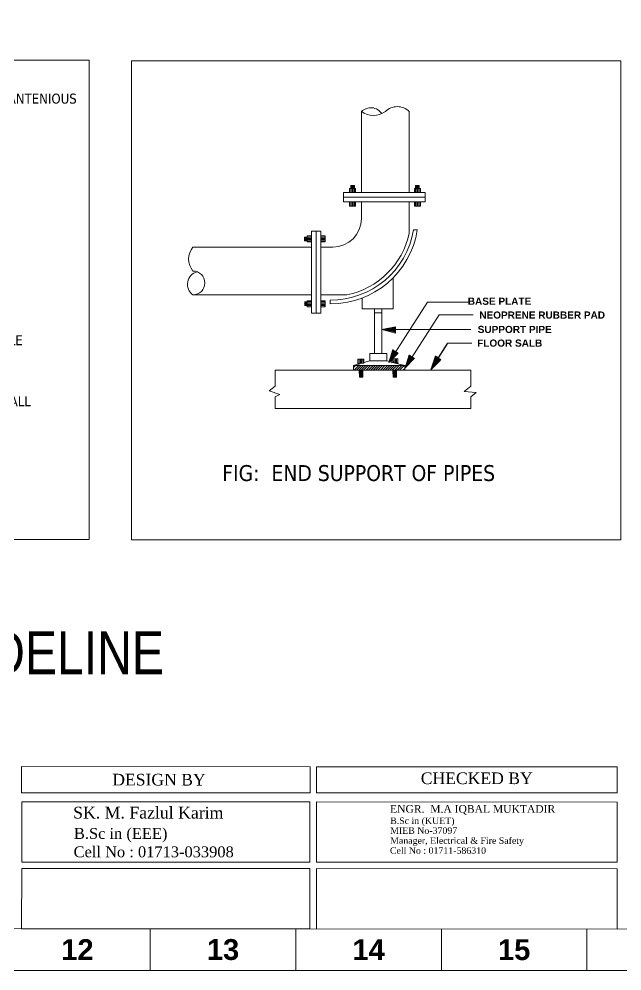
# Model space of a CAD drawing. Header units: inches. Extents: x -98933 to 1585249, y -3352739 to 192771.
# Drawn here: x -879 to -318, y 48684 to 49568 of the extents above; entities that cross this region are included whole.
import ezdxf
from ezdxf.enums import TextEntityAlignment as Align

# ---------------------------------------------------------------- set-up
doc = ezdxf.new("R2010")
doc.units = ezdxf.units.IN
doc.header["$MEASUREMENT"] = 0
doc.layers.get('0').update_dxf_attribs({"lineweight": 0})
for name, color, linetype, lineweight in [('BODY', 7, 'Continuous', 5), ('DIM', 7, 'Continuous', 0), ('DIM 01', 250, 'Continuous', 9), ('FF-PIPE', 14, 'Continuous', 35), ('HATCH', 252, 'Continuous', 0), ('Inline', 7, 'Continuous', 0), ('Outline', 7, 'Continuous', 0), ('Scale', 7, 'Continuous', 0), ('Scale_Text', 7, 'Continuous', 0), ('Text', 7, 'Continuous', 0), ('TEXT_TITLEBOX', 7, 'Continuous', 13), ('Titelblk', 7, 'Continuous', 25), ('TITLE', 7, 'Continuous', 20)]:
    doc.layers.add(name, color=color, linetype=linetype, lineweight=lineweight)
doc.styles.add('arial narrow', font='tahoma.ttf')
doc.styles.add('DIM-3', font='arial.ttf', dxfattribs={"width": 0.8, "height": 6})
doc.styles.add('SHT-TEXT-1', font='times.ttf', dxfattribs={"height": 12})
doc.styles.get("Standard").update_dxf_attribs({"font": 'arialbd.ttf', "height": 24})

# ---------------------------------------------------------------- blocks, each defined once
blk = doc.blocks.new('swqe')
at = {"layer": 'DIM', "color": 7}
blk.add_lwpolyline([(212756.1, -18621.8), (213861.3, -18621.8), (213861.3, -19704.5), (212756.1, -19704.5)], close=True, dxfattribs=at)
at = {"layer": 'FF-PIPE', "color": 5, "lineweight": 0, "style": 'arial narrow'}
for s, p in [('4 NOS OF INSTANTENIOUS ', (213661.4, -18719.6)), ('SPRING LOCK HANDLE', (213562.4, -19265.6)), ('OUTSIDE OF ROOM WALL', (213561.4, -19403.7))]:
    blk.add_text(s, height=22.5, dxfattribs=at).set_placement(p, align=Align.CENTER)
blk = doc.blocks.new('aswerty')
at = {"layer": 'BODY'}
for p, q in [((215747.1, -18864.9), (215747.1, -18736.7)), ((215855.1, -18864.9), (215855.1, -18736.7)), ((215747.1, -18919.4), (215747.1, -18861)), ((215855.1, -18919.4), (215855.1, -18861)), ((215720.3, -18910.2), (215720.3, -18919.4)), ((215720.3, -18910.2), (215733.8, -18910.2)), ((215720.3, -18910.2), (215720.3, -18919.4)), ((215723, -18903.6), (215723, -18919.4)), ((215723, -18903.6), (215731.1, -18903.6)), ((215723.6, -18903.6), (215723, -18904.7)), ((215725.4, -18903.6), (215723, -18908)), ((215723, -18903.6), (215723, -18919.4)), ((215723, -18903.6), (215731.1, -18903.6)), ((215723.6, -18903.6), (215723, -18904.7)), ((215725.4, -18903.6), (215723, -18908)), ((215727.3, -18903.7), (215723.6, -18910.2)), ((215727.3, -18903.7), (215723.6, -18910.2)), ((215729.1, -18903.6), (215725.5, -18910.2)), ((215729.1, -18903.6), (215725.5, -18910.2)), ((215725.7, -18910.2), (215725.7, -18919.4)), ((215725.7, -18910.2), (215725.7, -18919.4)), ((215731, -18903.6), (215727.3, -18910.2)), ((215731, -18903.6), (215727.3, -18910.2)), ((215728.4, -18910.2), (215728.4, -18919.4)), ((215728.4, -18910.2), (215728.4, -18919.4)), ((215731.1, -18906.8), (215729.2, -18910.2)), ((215731.1, -18906.8), (215729.2, -18910.2)), ((215731.1, -18910.1), (215731, -18910.2)), ((215731.1, -18910.1), (215731, -18910.2)), ((215731.1, -18903.6), (215731.1, -18919.4)), ((215731.1, -18903.6), (215731.1, -18919.4)), ((215733.8, -18910.2), (215733.8, -18919.4)), ((215733.8, -18910.2), (215733.8, -18919.4)), ((215866.7, -18910.2), (215866.7, -18919.4)), ((215866.7, -18910.2), (215880.2, -18910.2)), ((215866.7, -18910.2), (215880.2, -18910.2)), ((215866.7, -18910.2), (215866.7, -18919.4)), ((215869.4, -18903.6), (215869.4, -18919.4)), ((215869.4, -18903.6), (215877.5, -18903.6)), ((215870, -18903.6), (215869.4, -18904.7)), ((215871.9, -18903.6), (215869.4, -18908)), ((215871.9, -18903.6), (215869.4, -18908)), ((215870, -18903.6), (215869.4, -18904.7)), ((215869.4, -18903.6), (215877.5, -18903.6)), ((215869.4, -18903.6), (215869.4, -18919.4)), ((215873.7, -18903.7), (215870, -18910.2)), ((215873.7, -18903.7), (215870, -18910.2)), ((215875.6, -18903.6), (215871.9, -18910.2)), ((215875.6, -18903.6), (215871.9, -18910.2)), ((215872.1, -18910.2), (215872.1, -18919.4)), ((215872.1, -18910.2), (215872.1, -18919.4)), ((215877.4, -18903.6), (215873.8, -18910.2)), ((215877.4, -18903.6), (215873.8, -18910.2)), ((215874.8, -18910.2), (215874.8, -18919.4)), ((215874.8, -18910.2), (215874.8, -18919.4)), ((215877.5, -18906.8), (215875.6, -18910.2)), ((215877.5, -18906.8), (215875.6, -18910.2)), ((215877.5, -18903.6), (215877.5, -18919.4)), ((215877.5, -18903.6), (215877.5, -18919.4)), ((215877.5, -18910.1), (215877.5, -18910.2)), ((215877.5, -18910.1), (215877.5, -18910.2)), ((215880.2, -18910.2), (215880.2, -18919.4)), ((215880.2, -18910.2), (215880.2, -18919.4)), ((215706.2, -18919.4), (215891, -18919.4)), ((215706.2, -18919.4), (215706.2, -18941)), ((215706.2, -18930.2), (215891, -18930.2)), ((215866.7, -18919.4), (215880.2, -18919.4)), ((215891, -18919.4), (215891, -18941)), ((215706.2, -18941), (215891, -18941)), ((215720.3, -18941), (215720.3, -18950.2)), ((215720.3, -18941), (215720.3, -18950.2)), ((215720.3, -18950.2), (215733.8, -18950.2)), ((215720.3, -18950.2), (215733.8, -18950.2)), ((215723, -18941), (215723, -18950.2)), ((215723, -18941), (215723, -18950.2)), ((215725.7, -18941), (215725.7, -18950.2)), ((215725.7, -18941), (215725.7, -18950.2)), ((215728.4, -18941), (215728.4, -18950.2)), ((215728.4, -18941), (215728.4, -18950.2)), ((215731.1, -18941), (215731.1, -18950.2)), ((215731.1, -18941), (215731.1, -18950.2)), ((215733.8, -18941), (215733.8, -18950.2)), ((215733.8, -18941), (215733.8, -18950.2)), ((215747.1, -18978.2), (215747.1, -18941)), ((215855.1, -19011.5), (215855.1, -18941)), ((215866.7, -18941), (215866.7, -18950.2)), ((215866.7, -18941), (215866.7, -18950.2)), ((215866.7, -18950.2), (215880.2, -18950.2)), ((215866.7, -18950.2), (215880.2, -18950.2)), ((215869.4, -18941), (215869.4, -18950.2)), ((215869.4, -18941), (215869.4, -18950.2)), ((215872.1, -18941), (215872.1, -18950.2)), ((215872.1, -18941), (215872.1, -18950.2)), ((215874.8, -18941), (215874.8, -18950.2)), ((215874.8, -18941), (215874.8, -18950.2)), ((215877.5, -18941), (215877.5, -18950.2)), ((215877.5, -18941), (215877.5, -18950.2)), ((215880.2, -18941), (215880.2, -18950.2)), ((215880.2, -18941), (215880.2, -18950.2)), ((215624.7, -19017.8), (215633.9, -19017.8)), ((215624.7, -19017.8), (215633.9, -19017.8)), ((215624.7, -19031.3), (215624.7, -19017.8)), ((215624.7, -19031.3), (215624.7, -19017.8)), ((215633.9, -19191.9), (215633.9, -19007.1)), ((215633.9, -19007.1), (215655.5, -19007.1)), ((215633.9, -19031.3), (215633.9, -19017.8)), ((215644.7, -19191.9), (215644.7, -19007.1)), ((215655.5, -19191.9), (215655.5, -19007.1)), ((215655.5, -19017.8), (215664.7, -19017.8)), ((215655.5, -19017.8), (215664.7, -19017.8)), ((215664.7, -19031.3), (215664.7, -19017.8)), ((215664.7, -19031.3), (215664.7, -19017.8)), ((215864.7, -19004), (215873.3, -19004)), ((215618.2, -19020.5), (215633.9, -19020.5)), ((215618.2, -19020.5), (215633.9, -19020.5)), ((215618.2, -19028.6), (215618.2, -19020.5)), ((215618.2, -19028.6), (215618.2, -19020.5)), ((215618.2, -19020.7), (215624.7, -19024.3)), ((215618.2, -19020.7), (215624.7, -19024.3)), ((215618.2, -19022.5), (215624.7, -19026.2)), ((215618.2, -19022.5), (215624.7, -19026.2)), ((215618.2, -19024.4), (215624.7, -19028)), ((215618.2, -19024.4), (215624.7, -19028)), ((215618.2, -19026.2), (215622.5, -19028.6)), ((215618.2, -19026.2), (215622.5, -19028.6)), ((215618.2, -19028.1), (215619.2, -19028.6)), ((215618.2, -19028.1), (215619.2, -19028.6)), ((215618.2, -19028.6), (215633.9, -19028.6)), ((215618.2, -19028.6), (215633.9, -19028.6)), ((215621.3, -19020.5), (215624.7, -19022.5)), ((215621.3, -19020.5), (215624.7, -19022.5)), ((215624.6, -19020.5), (215624.7, -19020.6)), ((215624.6, -19020.5), (215624.7, -19020.6)), ((215624.7, -19023.2), (215633.9, -19023.2)), ((215624.7, -19023.2), (215633.9, -19023.2)), ((215624.7, -19025.9), (215633.9, -19025.9)), ((215624.7, -19025.9), (215633.9, -19025.9)), ((215624.7, -19031.3), (215633.9, -19031.3)), ((215624.7, -19031.3), (215633.9, -19031.3)), ((215655.5, -19020.5), (215664.7, -19020.5)), ((215655.5, -19020.5), (215664.7, -19020.5)), ((215655.5, -19023.2), (215664.7, -19023.2)), ((215655.5, -19023.2), (215664.7, -19023.2)), ((215655.5, -19025.9), (215664.7, -19025.9)), ((215655.5, -19025.9), (215664.7, -19025.9)), ((215655.5, -19028.6), (215664.7, -19028.6)), ((215655.5, -19028.6), (215664.7, -19028.6)), ((215655.5, -19031.3), (215664.7, -19031.3)), ((215655.5, -19031.3), (215664.7, -19031.3)), ((215366.2, -19043), (215543.8, -19043)), ((215542, -19043), (215633.9, -19043)), ((215655.5, -19043), (215682.3, -19043)), ((215818.9, -19182.4), (215818.9, -19112)), ((215366.2, -19151), (215543.8, -19151)), ((215542, -19151), (215633.9, -19151)), ((215618.2, -19167), (215633.9, -19167)), ((215618.2, -19167), (215633.9, -19167)), ((215618.2, -19167.1), (215624.7, -19170.7)), ((215618.2, -19167.1), (215624.7, -19170.7)), ((215621.3, -19167), (215624.7, -19168.9)), ((215621.3, -19167), (215624.7, -19168.9)), ((215624.6, -19167), (215624.7, -19167)), ((215624.6, -19167), (215624.7, -19167)), ((215624.7, -19164.3), (215633.9, -19164.3)), ((215624.7, -19164.3), (215633.9, -19164.3)), ((215624.7, -19177.8), (215624.7, -19164.3)), ((215655.5, -19151), (215714.2, -19151)), ((215655.5, -19164.3), (215664.7, -19164.3)), ((215655.5, -19164.3), (215664.7, -19164.3)), ((215655.5, -19167), (215664.7, -19167)), ((215655.5, -19167), (215664.7, -19167)), ((215664.7, -19177.8), (215664.7, -19164.3)), ((215664.7, -19177.8), (215664.7, -19164.3)), ((215676, -19162.6), (215676, -19171.2)), ((215748.8, -19182.4), (215748.8, -19158)), ((215618.2, -19168.9), (215624.7, -19172.6)), ((215618.2, -19168.9), (215624.7, -19172.6)), ((215618.2, -19170.8), (215624.7, -19174.4)), ((215618.2, -19170.8), (215624.7, -19174.4)), ((215618.2, -19172.6), (215622.5, -19175.1)), ((215618.2, -19172.6), (215622.5, -19175.1)), ((215618.2, -19175.1), (215633.9, -19175.1)), ((215618.2, -19175.1), (215633.9, -19175.1)), ((215624.7, -19169.7), (215633.9, -19169.7)), ((215624.7, -19169.7), (215633.9, -19169.7)), ((215624.7, -19172.4), (215633.9, -19172.4)), ((215624.7, -19172.4), (215633.9, -19172.4)), ((215624.7, -19177.8), (215633.9, -19177.8)), ((215624.7, -19177.8), (215633.9, -19177.8)), ((215655.5, -19169.7), (215664.7, -19169.7)), ((215655.5, -19169.7), (215664.7, -19169.7)), ((215655.5, -19172.4), (215664.7, -19172.4)), ((215655.5, -19172.4), (215664.7, -19172.4)), ((215655.5, -19175.1), (215664.7, -19175.1)), ((215655.5, -19175.1), (215664.7, -19175.1)), ((215655.5, -19177.8), (215664.7, -19177.8)), ((215655.5, -19177.8), (215664.7, -19177.8)), ((215748.8, -19182.4), (215818.9, -19182.4)), ((215776.7, -19182.4), (215776.7, -19283.6)), ((215792.9, -19182.4), (215792.9, -19283.6)), ((215633.9, -19191.9), (215655.5, -19191.9)), ((215776.7, -19191.7), (215792.9, -19191.7)), ((215752.6, -19296.4), (215739.1, -19296.5)), ((215752.6, -19296.4), (215739.1, -19296.5)), ((215739.2, -19305.7), (215739.1, -19296.5)), ((215739.2, -19307.7), (215739.1, -19296.5)), ((215741.9, -19305.7), (215741.8, -19296.5)), ((215741.9, -19305.7), (215741.8, -19296.5)), ((215744.6, -19305.6), (215744.5, -19296.4)), ((215744.6, -19305.6), (215744.5, -19296.4)), ((215747.3, -19305.6), (215747.2, -19296.4)), ((215747.3, -19305.6), (215747.2, -19296.4)), ((215750, -19305.6), (215749.9, -19296.4)), ((215750, -19305.6), (215749.9, -19296.4)), ((215752.7, -19305.6), (215752.6, -19296.4)), ((215752.7, -19305.6), (215752.6, -19296.4)), ((215765.7, -19283.6), (215765.7, -19299.8)), ((215765.7, -19283.6), (215804, -19283.6)), ((215804, -19283.6), (215804, -19299.8)), ((215829.1, -19295), (215815.6, -19295.1)), ((215829.1, -19295), (215815.6, -19295.1)), ((215815.7, -19304.3), (215815.6, -19295.1)), ((215815.7, -19304.3), (215815.6, -19295.1)), ((215818.4, -19304.3), (215818.3, -19295.1)), ((215818.4, -19304.3), (215818.3, -19295.1)), ((215821.1, -19304.2), (215821, -19295.1)), ((215821.1, -19304.2), (215821, -19295.1)), ((215823.8, -19304.2), (215823.7, -19295)), ((215823.8, -19304.2), (215823.7, -19295)), ((215826.5, -19304.2), (215826.4, -19295)), ((215826.5, -19304.2), (215826.4, -19295)), ((215829.2, -19306.5), (215829.1, -19295)), ((215829.2, -19304.2), (215829.1, -19295)), ((215746.3, -19305.6), (215729.4, -19310.6)), ((215729.4, -19310.6), (215844.7, -19310.6)), ((215729.4, -19310.6), (215729.4, -19321.4)), ((215752.7, -19305.5), (215739.2, -19305.7)), ((215745, -19306), (215739.2, -19306.1)), ((215741, -19307.2), (215739.2, -19307.2)), ((215743.4, -19306.5), (215739.3, -19306.5)), ((215765.7, -19299.8), (215752.7, -19303.7)), ((215765.7, -19299.8), (215804, -19299.8)), ((215804, -19299.8), (215815.7, -19303)), ((215829.2, -19304.1), (215815.7, -19304.2)), ((215820.3, -19304.2), (215844.7, -19310.6)), ((215829.2, -19304.6), (215822.1, -19304.6)), ((215829.2, -19304.7), (215822.7, -19304.8)), ((215829.2, -19305), (215823.8, -19305.1)), ((215829.2, -19305.3), (215824.7, -19305.3)), ((215829.2, -19305.7), (215826, -19305.7)), ((215829.2, -19306), (215827.3, -19306)), ((215844.7, -19310.6), (215844.7, -19321.4)), ((215551.9, -19321.4), (215993.9, -19321.4)), ((215551.9, -19321.4), (215551.9, -19357.4)), ((215742.3, -19337.2), (215742.2, -19321.4)), ((215742.3, -19337.2), (215742.2, -19321.4)), ((215742.2, -19326), (215744.7, -19321.5)), ((215742.3, -19334.1), (215749.1, -19321.6)), ((215742.3, -19330.2), (215747, -19321.6)), ((215742.3, -19330.8), (215742.3, -19330.6)), ((215742.3, -19330.8), (215742.3, -19330.6)), ((215742.3, -19334.1), (215744.2, -19330.6)), ((215742.4, -19337.2), (215750.3, -19322.8)), ((215742.4, -19337.2), (215746.1, -19330.6)), ((215750.5, -19337), (215742.4, -19337.1)), ((215744.3, -19337.2), (215750.3, -19326.1)), ((215744.3, -19337.2), (215747.9, -19330.6)), ((215746.2, -19337.2), (215750.4, -19329.5)), ((215746.2, -19337.2), (215749.8, -19330.6)), ((215748, -19337.2), (215750.4, -19332.8)), ((215748, -19337.2), (215750.4, -19332.8)), ((215750.4, -19337.1), (215750.3, -19321.4)), ((215750.4, -19337.1), (215750.3, -19321.4)), ((215818.4, -19337.2), (215818.3, -19321.4)), ((215818.4, -19337.2), (215818.3, -19321.4)), ((215818.3, -19326), (215820.8, -19321.5)), ((215818.3, -19330.2), (215823, -19321.6)), ((215818.4, -19334.1), (215825.2, -19321.6)), ((215818.4, -19334.1), (215820.3, -19330.6)), ((215818.4, -19330.8), (215818.4, -19330.6)), ((215818.4, -19330.8), (215818.4, -19330.6)), ((215818.5, -19337.2), (215826.4, -19322.8)), ((215818.5, -19337.2), (215822.1, -19330.6)), ((215826.6, -19337), (215818.5, -19337.1)), ((215820.4, -19337.2), (215826.4, -19326.1)), ((215820.4, -19337.2), (215824, -19330.6)), ((215822.2, -19337.2), (215826.4, -19329.5)), ((215822.2, -19337.2), (215825.8, -19330.6)), ((215824.1, -19337.2), (215826.5, -19332.8)), ((215824.1, -19337.2), (215826.5, -19332.8)), ((215826.5, -19337.1), (215826.4, -19321.4)), ((215826.5, -19337.1), (215826.4, -19321.4)), ((215993.9, -19321.4), (215993.9, -19357.4)), ((215551.9, -19357.4), (215538.6, -19367.9)), ((215993.9, -19357.4), (215979.5, -19369.3)), ((215538.6, -19367.9), (215562.5, -19375.9)), ((215562.5, -19375.9), (215551.9, -19381.2)), ((215551.9, -19381.2), (215551.9, -19408)), ((215979.5, -19369.3), (216006, -19371.9)), ((216006, -19371.9), (215993.9, -19381.2)), ((215993.9, -19381.2), (215993.9, -19408))]:
    blk.add_line(p, q, dxfattribs=at)
blk.add_lwpolyline([(215551.9, -19408), (215993.9, -19408)], dxfattribs=at)
for centre, radius, start, end in [((215768.2, -18757.5), 29.6, 33.2127, 135.3265), ((215774.1, -18698.2), 47, 234.9573, 305.0427), ((215828.1, -18763), 37.6, 44.1811, 135.8189), ((215682.3, -18978.2), 64.8, 270, 0), ((215677.6, -18973.1), 198.1, 269.5323, 351.0217), ((215677.6, -18973.1), 189.6, 269.5114, 350.6164), ((215677.6, -18973.1), 181.6, 281.6309, 347.7998), ((215398.2, -19070), 41.8, 139.7668, 220.2332), ((215383.4, -19127.1), 29.4, 104.8748, 234.1866), ((215366.2, -19124), 27, 270, 90)]:
    blk.add_arc(centre, radius, start, end, dxfattribs=at)
at = {"layer": 'DIM'}
for p, q in [((215896, -19167.7), (215808.6, -19304)), ((215988.4, -19167.7), (215896, -19167.7)), ((215922.4, -19196), (215845.5, -19315.9)), ((215999.8, -19196), (215922.4, -19196)), ((215823.6, -19222.9), (215793.6, -19229.5)), ((215793.6, -19229.5), (215823.6, -19237.2)), ((215862.7, -19229.5), (215793.6, -19229.5)), ((215823.6, -19224.6), (215797.1, -19230.4)), ((215797.2, -19228.7), (215823.6, -19235.5)), ((215823.6, -19226.3), (215800.6, -19231.3)), ((215800.7, -19228), (215823.6, -19233.9)), ((215823.6, -19227.9), (215804.1, -19232.2)), ((215804.2, -19227.2), (215823.6, -19232.2)), ((215823.6, -19229.6), (215807.6, -19233.1)), ((215807.7, -19226.4), (215823.6, -19230.5)), ((215823.6, -19237.2), (215823.6, -19222.9)), ((215862.7, -19229.5), (215993.9, -19229.5)), ((215808.6, -19304), (215818.3, -19274.6)), ((215811.1, -19301.4), (215819.7, -19275.5)), ((215941, -19262.3), (215903.7, -19320.4)), ((215941.8, -19259.9), (215904.6, -19317.9)), ((215941.8, -19259.9), (215996.7, -19259.9)), ((215830.3, -19282.3), (215808.6, -19304)), ((215828.9, -19281.4), (215809.7, -19300.5)), ((215827.5, -19280.5), (215810.8, -19297.1)), ((215826.1, -19279.6), (215812, -19293.7)), ((215824.7, -19278.7), (215813.1, -19290.3)), ((215813.7, -19298.9), (215821.1, -19276.4)), ((215816.2, -19296.3), (215822.5, -19277.3)), ((215818.8, -19293.8), (215823.9, -19278.2)), ((215845.5, -19315.9), (215855.2, -19286.5)), ((215867.2, -19294.2), (215845.5, -19315.9)), ((215865.8, -19293.3), (215846.6, -19312.5)), ((215864.4, -19292.4), (215847.7, -19309)), ((215848, -19313.3), (215856.6, -19287.4)), ((215863, -19291.5), (215848.9, -19305.6)), ((215861.6, -19290.6), (215850, -19302.2)), ((215850.6, -19310.8), (215858, -19288.3)), ((215853.1, -19308.3), (215859.4, -19289.2)), ((215855.7, -19305.7), (215860.8, -19290.1)), ((215903.7, -19320.4), (215913.4, -19291.1)), ((215904.6, -19317.9), (215914.3, -19288.6)), ((215926.3, -19296.3), (215904.6, -19317.9)), ((215924.9, -19295.4), (215905.7, -19314.5)), ((215922.6, -19297), (215906, -19313.6)), ((215906.3, -19317.9), (215914.8, -19292)), ((215923.5, -19294.5), (215906.8, -19311.1)), ((215907.1, -19315.4), (215915.7, -19289.5)), ((215921.3, -19296.1), (215907.1, -19310.2)), ((215922.1, -19293.6), (215907.9, -19307.7)), ((215919.9, -19295.2), (215908.2, -19306.8)), ((215908.8, -19315.3), (215916.3, -19292.9)), ((215920.7, -19292.7), (215909.1, -19304.3)), ((215909.6, -19312.9), (215917.1, -19290.4)), ((215911.4, -19312.8), (215917.7, -19293.8)), ((215912.2, -19310.3), (215918.5, -19291.3)), ((215913.9, -19310.3), (215919.1, -19294.7)), ((215914.7, -19307.8), (215919.9, -19292.2)), ((215925.4, -19298.8), (215903.7, -19320.4)), ((215924, -19297.9), (215904.9, -19317))]:
    blk.add_line(p, q, dxfattribs=at)
at = {"layer": 'DIM', "color": 7}
blk.add_lwpolyline([(215227.7, -18621.8), (216332.9, -18621.8), (216332.9, -19704.5), (215227.7, -19704.5)], close=True, dxfattribs=at)
at = {"layer": 'HATCH'}
for p, q in [((215729.4, -19314.7), (215733.3, -19310.6)), ((215730.4, -19321.4), (215740.8, -19310.6)), ((215735.8, -19321.4), (215746.2, -19310.6)), ((215740.8, -19310.6), (215740.8, -19310.6)), ((215741.2, -19321.4), (215751.6, -19310.6)), ((215746.6, -19321.4), (215757, -19310.6)), ((215752, -19321.4), (215762.4, -19310.6)), ((215757.4, -19321.4), (215767.8, -19310.6)), ((215762.8, -19321.4), (215773.2, -19310.6)), ((215768.2, -19321.4), (215778.6, -19310.6)), ((215773.6, -19321.4), (215784, -19310.6)), ((215779, -19321.4), (215789.4, -19310.6)), ((215784.4, -19321.4), (215794.8, -19310.6)), ((215789.8, -19321.4), (215800.2, -19310.6)), ((215795.2, -19321.4), (215805.6, -19310.6)), ((215800.6, -19321.4), (215811, -19310.6)), ((215806, -19321.4), (215816.4, -19310.6)), ((215811.4, -19321.4), (215821.8, -19310.6)), ((215816.8, -19321.4), (215827.2, -19310.6)), ((215822.2, -19321.4), (215832.6, -19310.6)), ((215827.6, -19321.4), (215838, -19310.6)), ((215833, -19321.4), (215843.4, -19310.6)), ((215840.5, -19321.4), (215844.7, -19317.1))]:
    blk.add_line(p, q, dxfattribs=at)
at = {"layer": 'FF-PIPE', "color": 0, "lineweight": 0, "style": 'arial narrow'}
blk.add_text('FIG:  END SUPPORT OF PIPES', height=36, dxfattribs=at).set_placement((215432.5, -19571.6))
at = {"layer": 'Text', "color": 5}
for s, p in [('BASE PLATE', (216059, -19173.4)), ('NEOPRENE RUBBER PAD', (216155.4, -19204.6)), ('SUPPORT PIPE', (216093.4, -19237.1)), ('FLOOR SALB', (216082.1, -19268))]:
    blk.add_text(s, height=16.2, dxfattribs=at).set_placement(p, align=Align.CENTER)
blk = doc.blocks.new('PAGE')
at = {"layer": 'Inline', "color": 252, "lineweight": 15}
blk.add_lwpolyline([(178051640.63, 22656441.11), (178051640.63, 22657235.79), (178050505.36, 22657235.79), (178050505.36, 22656441.11)], close=True, dxfattribs=at)
at = {"layer": 'Outline', "color": 252, "lineweight": 15}
blk.add_line((178050483.42, 22656424.24), (178051662.57, 22656424.24), dxfattribs=at)
at = {"layer": 'Scale', "color": 252, "lineweight": 9}
for p, q in [((178051190.99, 22656424.24), (178051190.99, 22656441.11)), ((178051249.99, 22656424.24), (178051249.99, 22656441.11)), ((178051308.99, 22656424.24), (178051308.99, 22656441.11)), ((178051367.98, 22656424.24), (178051367.98, 22656441.11))]:
    blk.add_line(p, q, dxfattribs=at)
at = {"layer": 'Scale_Text', "color": 252, "lineweight": 13, "char_height": 8.435, "width": 2.5102, "attachment_point": 5}
for s, insert in [('12', (178051161.49, 22656432.67)), ('13', (178051220.49, 22656432.67)), ('14', (178051279.49, 22656432.67)), ('15', (178051338.49, 22656432.67))]:
    blk.add_mtext(s, dxfattribs=dict(at, insert=insert))
blk = doc.blocks.new('Title')
at = {"layer": 'Titelblk', "color": 3, "linetype": 'Continuous', "lineweight": 0, "xscale": 3.014611567961765, "yscale": 3.014611567959946, "zscale": 3.014611567966516}
blk.add_blockref('PAGE', (-536855255.8, -68388224), dxfattribs=at)

msp = doc.modelspace()

# ---------------------------------------------------------------- linework, layer by layer
at = {"layer": 'TEXT_TITLEBOX'}
for p, q in [((-876.13, 48849.66), (-876.11, 48873.88)), ((-876.11, 48873.88), (-608.19, 48873.75)), ((-608.19, 48873.75), (-608.2, 48849.54)), ((-602.34, 48849.53), (-602.33, 48873.75)), ((-602.33, 48873.75), (-322.93, 48873.61)), ((-322.93, 48873.61), (-322.95, 48849.4)), ((-608.2, 48849.54), (-876.13, 48849.66)), ((-322.95, 48849.4), (-602.34, 48849.53)), ((-876.09, 48785.23), (-876.06, 48841.17)), ((-876.06, 48841.17), (-608.3, 48841.04)), ((-608.3, 48841.04), (-608.33, 48785.1)), ((-602.28, 48785.1), (-602.25, 48841.04)), ((-602.25, 48841.04), (-322.87, 48840.9)), ((-322.87, 48840.9), (-322.89, 48784.97)), ((-876.12, 48723.29), (-876.09, 48779.23)), ((-608.33, 48785.1), (-876.09, 48785.23)), ((-876.09, 48779.23), (-608.33, 48779.1)), ((-608.33, 48779.1), (-608.36, 48723.16)), ((-602.31, 48723.16), (-602.28, 48779.09)), ((-322.89, 48784.97), (-602.28, 48785.1)), ((-602.28, 48779.09), (-322.9, 48778.96)), ((-322.9, 48778.96), (-322.92, 48723.02)), ((-608.36, 48723.16), (-876.12, 48723.29)), ((-322.92, 48723.02), (-602.31, 48723.16))]:
    msp.add_line(p, q, dxfattribs=at)

# ---------------------------------------------------------------- block references
at = {"color": 0, "lineweight": -2, "xscale": 0.4111037293332629, "yscale": 0.4111037293332629, "zscale": 0.4111037293385709}
msp.add_blockref('swqe', (-88732.7, 57185.61), dxfattribs=at)
at = {"layer": 'DIM', "color": 0, "lineweight": -2, "xscale": 0.4111037293332629, "yscale": 0.4111037293332629, "zscale": 0.4111037293385709}
msp.add_blockref('aswerty', (-89254.85, 57185.21), dxfattribs=at)
at = {"layer": 'TITLE', "xscale": 0.7603744908821076, "yscale": 0.7603744908810768, "zscale": 0.7603744845895826, "rotation": 359.9723273306346}
msp.add_blockref('Title', (75370.65, 115488.8), dxfattribs=at)

# ---------------------------------------------------------------- texts
at = {"layer": 'DIM 01', "lineweight": -2, "insert": (-1834.23, 48999.74), "char_height": 40, "width": 1286.527, "attachment_point": 1, "style": 'DIM-3'}
msp.add_mtext('{\\C3;FIRE PROTECTION SYSTEM INSTALLTIN GIDELINE}', dxfattribs=at)
at = {"layer": 'TEXT_TITLEBOX', "lineweight": 25, "style": 'SHT-TEXT-1'}
for s, height, p in [('DESIGN BY', 10.822, (-791.93, 48856.39)), ('CHECKED BY', 10.822, (-505.35, 48857.67)), ('SK. M. Fazlul Karim', 10.9118, (-828.3, 48825.68)), ('ENGR.  M.A IQBAL MUKTADIR', 7.1129, (-533.83, 48831.1)), ('B.Sc in (KUET)', 6.0612, (-533.77, 48820.54)), ('B.Sc in (EEE)', 10.1036, (-827.55, 48806.8)), ('MIEB No-37097', 6.0612, (-533.78, 48811.44)), ('Manager, Electrical & Fire Safety', 6.0612, (-533.78, 48802.19)), ('Cell No : 01713-033908', 10.1036, (-827.85, 48789.7)), ('Cell No : 01711-586310', 6.0612, (-533.96, 48792.94))]:
    msp.add_text(s, height=height, rotation=359.97233, dxfattribs=at).set_placement(p)

doc.saveas('drawing.dxf')
